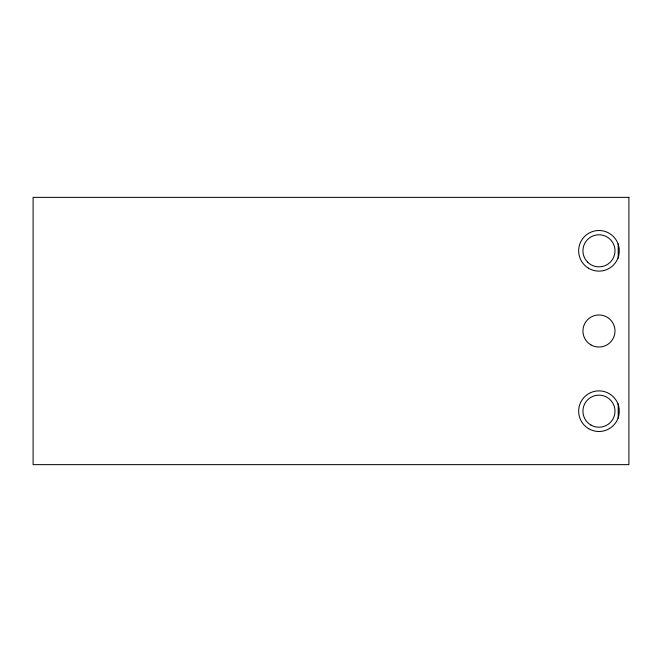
<?xml version="1.0" encoding="UTF-8"?>
<svg xmlns="http://www.w3.org/2000/svg" width="662" height="662" viewBox="0 0 662 662"><rect width="100%" height="100%" fill="white"/><g stroke="black" fill="none" stroke-linecap="round" stroke-linejoin="round"><path stroke-width="0.99" d="M618.209 243.798L618.209 258.246M618.209 403.754L618.209 418.202M628.9 197.359L33.1 197.359L33.1 464.641L628.9 464.641L628.9 197.359M590.943 344.885A16.037 16.037 0 0 0 614.998 331A16.037 16.037 0 0 0 590.943 317.115A16.037 16.037 0 0 0 590.943 344.885M588.808 428.777A20.315 20.315 0 0 0 619.276 411.185A20.315 20.315 0 0 0 588.808 393.592A20.315 20.315 0 0 0 588.808 428.777M588.295 268.102A20.315 20.315 0 0 0 619.268 251.419A20.315 20.315 0 0 0 589.329 232.933A20.315 20.315 0 0 0 588.295 268.102M587.624 262.152A16.037 16.037 0 0 0 614.452 254.969A16.037 16.037 0 0 0 594.815 235.324A16.037 16.037 0 0 0 587.624 262.152M590.943 425.07A16.037 16.037 0 0 0 614.998 411.185A16.037 16.037 0 0 0 590.943 397.299A16.037 16.037 0 0 0 590.943 425.07"/></g></svg>
